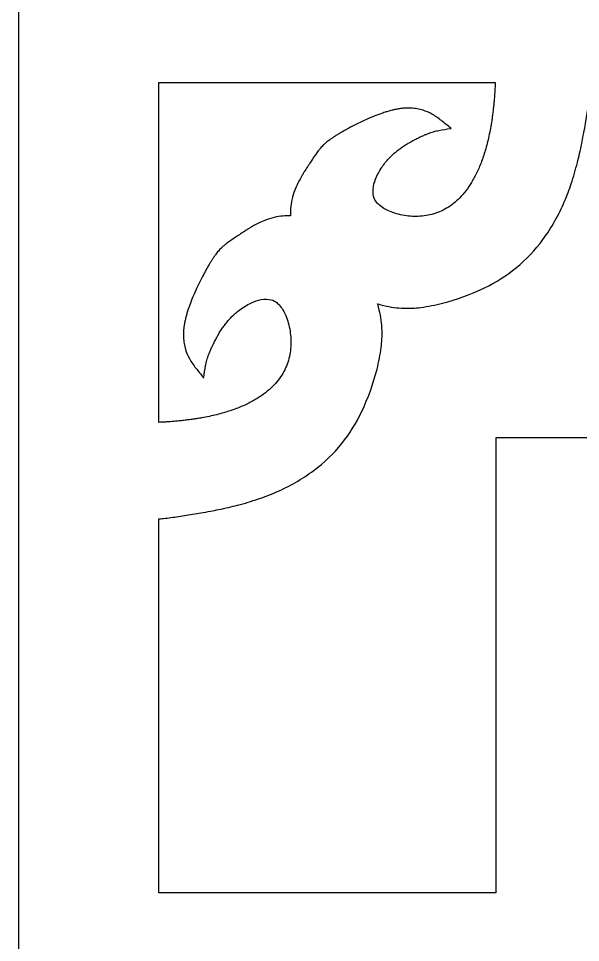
# Model space of a CAD drawing. Header units: centimetres. Extents: x -19.6 to -12.8, y -9 to 9.
# Drawn here: x -19.553 to -18.203, y 0 to 2.217 of the extents above; entities that cross this region are included whole.
import ezdxf

# ---------------------------------------------------------------- set-up
doc = ezdxf.new("R2010")
doc.units = ezdxf.units.CM
doc.header["$MEASUREMENT"] = 0
doc.layers.add('layer 1', color=7, linetype='Continuous')

msp = doc.modelspace()

# ---------------------------------------------------------------- linework, layer by layer
at = {"layer": 'layer 1', "color": 250, "lineweight": 30}
for points, knots in [([(-12.83818, 9.00077), (-12.83818, 3.00045), (-12.83818, -2.99988), (-12.83818, -9.00021), (-12.83818, -9.00021), (-15.07649, -9.00021), (-17.31483, -9.00021), (-19.55315, -9.00021), (-19.55315, -9.00021), (-19.55315, -2.99988), (-19.55315, 3.00045), (-19.55315, 9.00077), (-19.55315, 9.00077), (-17.31483, 9.00077), (-15.07649, 9.00077), (-12.83818, 9.00077)], [0, 0, 0, 0, 0.2, 0.2, 0.2, 0.2, 0.4, 0.4, 0.4, 0.4, 0.6, 0.6, 0.6, 0.6, 1, 1, 1, 1]), ([(-17.36035, 2.0638), (-17.63272, 2.0638), (-17.90507, 2.0638), (-18.17747, 2.0638), (-18.17747, 2.0638), (-18.17778, 2.06075), (-18.17811, 2.05771), (-18.17843, 2.05467), (-18.17843, 2.05467), (-18.1791, 2.04881), (-18.17977, 2.04297), (-18.18052, 2.03713), (-18.18052, 2.03713), (-18.18127, 2.03111), (-18.18205, 2.02511), (-18.18287, 2.01909), (-18.18287, 2.01909), (-18.18375, 2.01278), (-18.18466, 2.00645), (-18.18561, 2.00016), (-18.18561, 2.00016), (-18.18774, 1.9869), (-18.1899, 1.97366), (-18.19205, 1.96039), (-18.19205, 1.96039), (-18.19339, 1.95254), (-18.19481, 1.94467), (-18.19629, 1.93685), (-18.19629, 1.93685), (-18.19754, 1.93026), (-18.19881, 1.92366), (-18.20016, 1.9171), (-18.20016, 1.9171), (-18.20179, 1.90909), (-18.20353, 1.90109), (-18.20535, 1.89312), (-18.20535, 1.89312), (-18.207, 1.88594), (-18.2087, 1.87878), (-18.21054, 1.87164), (-18.21054, 1.87164), (-18.2149, 1.85456), (-18.21983, 1.83764), (-18.22539, 1.82091), (-18.22539, 1.82091), (-18.23005, 1.80671), (-18.23537, 1.79272), (-18.24123, 1.77898), (-18.24123, 1.77898), (-18.25507, 1.74644), (-18.27251, 1.7157), (-18.29328, 1.68713), (-18.29328, 1.68713), (-18.31162, 1.66193), (-18.33306, 1.6393), (-18.35722, 1.61966), (-18.35722, 1.61966), (-18.38072, 1.60055), (-18.40628, 1.58435), (-18.43353, 1.57124), (-18.43353, 1.57124), (-18.46606, 1.55563), (-18.49997, 1.54323), (-18.53486, 1.53419), (-18.53486, 1.53419), (-18.55189, 1.52978), (-18.56915, 1.52643), (-18.58655, 1.52414), (-18.58655, 1.52414), (-18.60001, 1.52238), (-18.61359, 1.52172), (-18.62719, 1.52216), (-18.62719, 1.52216), (-18.63532, 1.52242), (-18.64343, 1.52311), (-18.6515, 1.52422), (-18.6515, 1.52422), (-18.65953, 1.52533), (-18.6675, 1.52681), (-18.67539, 1.52875), (-18.67539, 1.52875), (-18.68049, 1.53), (-18.6856, 1.53143), (-18.69062, 1.533), (-18.69062, 1.533), (-18.68905, 1.52792), (-18.68765, 1.52281), (-18.6864, 1.51765), (-18.6864, 1.51765), (-18.68451, 1.5097), (-18.683, 1.50169), (-18.68191, 1.49358), (-18.68191, 1.49358), (-18.6808, 1.48547), (-18.68013, 1.4773), (-18.67988, 1.46914), (-18.67988, 1.46914), (-18.67942, 1.45546), (-18.68009, 1.44179), (-18.68185, 1.42823), (-18.68185, 1.42823), (-18.6841, 1.41068), (-18.68745, 1.39331), (-18.69181, 1.37618), (-18.69181, 1.37618), (-18.70079, 1.34103), (-18.71309, 1.30693), (-18.72863, 1.27416), (-18.72863, 1.27416), (-18.74164, 1.24673), (-18.75775, 1.22099), (-18.77669, 1.19733), (-18.77669, 1.19733), (-18.79623, 1.17301), (-18.81868, 1.15143), (-18.84372, 1.13296), (-18.84372, 1.13296), (-18.8721, 1.11205), (-18.90264, 1.09451), (-18.93496, 1.08055), (-18.93496, 1.08055), (-18.94862, 1.07465), (-18.96249, 1.06933), (-18.9766, 1.06461), (-18.9766, 1.06461), (-18.99321, 1.05902), (-19.01004, 1.05405), (-19.02701, 1.04966), (-19.02701, 1.04966), (-19.0341, 1.04783), (-19.0412, 1.04608), (-19.04834, 1.04444), (-19.04834, 1.04444), (-19.05627, 1.04259), (-19.06418, 1.04086), (-19.07216, 1.03922), (-19.07216, 1.03922), (-19.07866, 1.03785), (-19.08522, 1.03655), (-19.09177, 1.03532), (-19.09177, 1.03532), (-19.09951, 1.03384), (-19.10724, 1.03243), (-19.11502, 1.03107), (-19.11502, 1.03107), (-19.12816, 1.0289), (-19.14134, 1.02675), (-19.1545, 1.02458), (-19.1545, 1.02458), (-19.1608, 1.02362), (-19.16713, 1.0227), (-19.17345, 1.02181), (-19.17345, 1.02181), (-19.17942, 1.02098), (-19.18541, 1.02019), (-19.19137, 1.01943), (-19.19137, 1.01943), (-19.19718, 1.0187), (-19.20298, 1.01799), (-19.20879, 1.01735), (-19.20879, 1.01735), (-19.21106, 1.01709), (-19.21331, 1.01684), (-19.21557, 1.01659), (-19.21557, 1.01659), (-19.21557, 0.71762), (-19.21557, 0.41862), (-19.21557, 0.11964), (-19.21557, 0.11964), (-18.94589, 0.11964), (-18.67621, 0.11964), (-18.40651, 0.11964), (-18.40651, 0.11964), (-18.40651, 0.40834), (-18.40651, 0.69706), (-18.40651, 0.98575), (-18.40651, 0.98575), (-18.40651, 1.04267), (-18.40651, 1.09959), (-18.40651, 1.15652), (-18.40651, 1.15652), (-18.40651, 1.17024), (-18.40651, 1.18396), (-18.40651, 1.19768), (-18.40651, 1.19768), (-18.40651, 1.20194), (-18.40651, 1.20621), (-18.40651, 1.21047), (-18.40651, 1.21047), (-18.40651, 1.21067), (-18.40651, 1.21087), (-18.40651, 1.21105), (-18.40651, 1.21105), (-18.4063, 1.21105), (-18.40611, 1.21105), (-18.40591, 1.21105), (-18.40591, 1.21105), (-18.40169, 1.21105), (-18.39746, 1.21105), (-18.39319, 1.21105), (-18.39319, 1.21105), (-18.04893, 1.21105), (-17.70463, 1.21105), (-17.36035, 1.21105), (-17.36035, 1.21105), (-17.36035, 1.49531), (-17.36035, 1.77955), (-17.36035, 2.0638)], [0, 0, 0, 0, 0.0188679, 0.0188679, 0.0188679, 0.0188679, 0.0377358, 0.0377358, 0.0377358, 0.0377358, 0.0566038, 0.0566038, 0.0566038, 0.0566038, 0.0754717, 0.0754717, 0.0754717, 0.0754717, 0.0943396, 0.0943396, 0.0943396, 0.0943396, 0.1132075, 0.1132075, 0.1132075, 0.1132075, 0.1320755, 0.1320755, 0.1320755, 0.1320755, 0.1509434, 0.1509434, 0.1509434, 0.1509434, 0.1698113, 0.1698113, 0.1698113, 0.1698113, 0.1886792, 0.1886792, 0.1886792, 0.1886792, 0.2075472, 0.2075472, 0.2075472, 0.2075472, 0.2264151, 0.2264151, 0.2264151, 0.2264151, 0.245283, 0.245283, 0.245283, 0.245283, 0.2641509, 0.2641509, 0.2641509, 0.2641509, 0.2830189, 0.2830189, 0.2830189, 0.2830189, 0.3018868, 0.3018868, 0.3018868, 0.3018868, 0.3207547, 0.3207547, 0.3207547, 0.3207547, 0.3396226, 0.3396226, 0.3396226, 0.3396226, 0.3584906, 0.3584906, 0.3584906, 0.3584906, 0.3773585, 0.3773585, 0.3773585, 0.3773585, 0.3962264, 0.3962264, 0.3962264, 0.3962264, 0.4150943, 0.4150943, 0.4150943, 0.4150943, 0.4339623, 0.4339623, 0.4339623, 0.4339623, 0.4528302, 0.4528302, 0.4528302, 0.4528302, 0.4716981, 0.4716981, 0.4716981, 0.4716981, 0.490566, 0.490566, 0.490566, 0.490566, 0.509434, 0.509434, 0.509434, 0.509434, 0.5283019, 0.5283019, 0.5283019, 0.5283019, 0.5471698, 0.5471698, 0.5471698, 0.5471698, 0.5660377, 0.5660377, 0.5660377, 0.5660377, 0.5849057, 0.5849057, 0.5849057, 0.5849057, 0.6037736, 0.6037736, 0.6037736, 0.6037736, 0.6226415, 0.6226415, 0.6226415, 0.6226415, 0.6415094, 0.6415094, 0.6415094, 0.6415094, 0.6603774, 0.6603774, 0.6603774, 0.6603774, 0.6792453, 0.6792453, 0.6792453, 0.6792453, 0.6981132, 0.6981132, 0.6981132, 0.6981132, 0.7169811, 0.7169811, 0.7169811, 0.7169811, 0.7358491, 0.7358491, 0.7358491, 0.7358491, 0.754717, 0.754717, 0.754717, 0.754717, 0.7735849, 0.7735849, 0.7735849, 0.7735849, 0.7924528, 0.7924528, 0.7924528, 0.7924528, 0.8113208, 0.8113208, 0.8113208, 0.8113208, 0.8301887, 0.8301887, 0.8301887, 0.8301887, 0.8490566, 0.8490566, 0.8490566, 0.8490566, 0.8679245, 0.8679245, 0.8679245, 0.8679245, 0.8867925, 0.8867925, 0.8867925, 0.8867925, 0.9056604, 0.9056604, 0.9056604, 0.9056604, 0.9245283, 0.9245283, 0.9245283, 0.9245283, 0.9433962, 0.9433962, 0.9433962, 0.9433962, 0.9622642, 0.9622642, 0.9622642, 0.9622642, 1, 1, 1, 1]), ([(-18.89987, 1.74366), (-18.90023, 1.74967), (-18.90014, 1.7557), (-18.89965, 1.76172), (-18.89965, 1.76172), (-18.89908, 1.76877), (-18.89795, 1.77576), (-18.89633, 1.78263), (-18.89633, 1.78263), (-18.8945, 1.79033), (-18.89215, 1.79786), (-18.8893, 1.80523), (-18.8893, 1.80523), (-18.88709, 1.811), (-18.88457, 1.81669), (-18.88183, 1.82223), (-18.88183, 1.82223), (-18.87858, 1.82885), (-18.87508, 1.83532), (-18.8713, 1.84168), (-18.8713, 1.84168), (-18.86993, 1.84401), (-18.86852, 1.84633), (-18.8671, 1.84862), (-18.8671, 1.84862), (-18.86535, 1.85141), (-18.86361, 1.85417), (-18.86183, 1.85691), (-18.86183, 1.85691), (-18.86141, 1.85757), (-18.86103, 1.8582), (-18.8606, 1.85883), (-18.8606, 1.85883), (-18.85815, 1.86254), (-18.85572, 1.86623), (-18.85327, 1.86991), (-18.85327, 1.86991), (-18.84885, 1.87665), (-18.84439, 1.88338), (-18.83996, 1.89014), (-18.83996, 1.89014), (-18.83773, 1.89344), (-18.83538, 1.89671), (-18.83298, 1.89992), (-18.83298, 1.89992), (-18.83124, 1.90223), (-18.82941, 1.90448), (-18.8275, 1.90666), (-18.8275, 1.90666), (-18.82523, 1.90925), (-18.82286, 1.91175), (-18.82035, 1.91412), (-18.82035, 1.91412), (-18.8177, 1.91665), (-18.81494, 1.91906), (-18.81207, 1.92137), (-18.81207, 1.92137), (-18.81059, 1.92256), (-18.80907, 1.92373), (-18.80753, 1.92484), (-18.80753, 1.92484), (-18.80579, 1.92615), (-18.80404, 1.92742), (-18.80227, 1.92865), (-18.80227, 1.92865), (-18.8005, 1.92988), (-18.79871, 1.93106), (-18.79694, 1.93223), (-18.79694, 1.93223), (-18.79479, 1.93364), (-18.79263, 1.93502), (-18.79047, 1.93638), (-18.79047, 1.93638), (-18.78824, 1.93777), (-18.78601, 1.93912), (-18.78377, 1.94048), (-18.78377, 1.94048), (-18.78126, 1.94197), (-18.77876, 1.94345), (-18.77624, 1.94491), (-18.77624, 1.94491), (-18.77359, 1.94643), (-18.77095, 1.94794), (-18.76829, 1.94943), (-18.76829, 1.94943), (-18.76549, 1.95098), (-18.7627, 1.95251), (-18.75988, 1.95403), (-18.75988, 1.95403), (-18.75368, 1.95735), (-18.74742, 1.9606), (-18.74114, 1.96374), (-18.74114, 1.96374), (-18.73504, 1.96677), (-18.7289, 1.96971), (-18.7227, 1.97256), (-18.7227, 1.97256), (-18.7157, 1.97576), (-18.70865, 1.97881), (-18.70155, 1.98174), (-18.70155, 1.98174), (-18.69543, 1.98425), (-18.68921, 1.98662), (-18.68299, 1.98884), (-18.68299, 1.98884), (-18.67957, 1.99007), (-18.67612, 1.99122), (-18.67269, 1.99232), (-18.67269, 1.99232), (-18.6696, 1.99332), (-18.6665, 1.99427), (-18.66339, 1.99517), (-18.66339, 1.99517), (-18.66005, 1.99611), (-18.65669, 1.99699), (-18.65336, 1.9978), (-18.65336, 1.9978), (-18.6504, 1.9985), (-18.64745, 1.99915), (-18.6445, 1.99971), (-18.6445, 1.99971), (-18.64149, 2.00029), (-18.63844, 2.00078), (-18.6354, 2.00119), (-18.6354, 2.00119), (-18.63254, 2.00158), (-18.62967, 2.00188), (-18.6268, 2.0021), (-18.6268, 2.0021), (-18.62401, 2.00231), (-18.62123, 2.00244), (-18.6184, 2.00248), (-18.6184, 2.00248), (-18.61573, 2.00253), (-18.61306, 2.00248), (-18.61039, 2.00236), (-18.61039, 2.00236), (-18.6054, 2.00213), (-18.60043, 2.00158), (-18.59548, 2.00071), (-18.59548, 2.00071), (-18.59072, 1.99988), (-18.586, 1.99873), (-18.58138, 1.99726), (-18.58138, 1.99726), (-18.574, 1.99494), (-18.56691, 1.99187), (-18.56015, 1.98807), (-18.56015, 1.98807), (-18.55202, 1.98347), (-18.54432, 1.97824), (-18.53706, 1.97237), (-18.53706, 1.97237), (-18.52968, 1.96641), (-18.5223, 1.96046), (-18.51492, 1.95448), (-18.51492, 1.95448), (-18.51457, 1.95423), (-18.51424, 1.95393), (-18.5139, 1.95366), (-18.5139, 1.95366), (-18.51432, 1.95359), (-18.51476, 1.95351), (-18.5152, 1.95345), (-18.5152, 1.95345), (-18.52454, 1.95186), (-18.53387, 1.9503), (-18.54317, 1.94874), (-18.54317, 1.94874), (-18.5452, 1.9484), (-18.5472, 1.94801), (-18.54918, 1.94754), (-18.54918, 1.94754), (-18.55147, 1.94701), (-18.55375, 1.94642), (-18.55604, 1.94575), (-18.55604, 1.94575), (-18.55829, 1.94511), (-18.56049, 1.9444), (-18.56271, 1.94366), (-18.56271, 1.94366), (-18.56527, 1.94278), (-18.5678, 1.94186), (-18.5703, 1.94087), (-18.5703, 1.94087), (-18.57276, 1.93993), (-18.57521, 1.93893), (-18.57762, 1.93789), (-18.57762, 1.93789), (-18.58044, 1.93669), (-18.58319, 1.93545), (-18.58596, 1.93417), (-18.58596, 1.93417), (-18.58864, 1.93292), (-18.59128, 1.93164), (-18.59394, 1.93033), (-18.59394, 1.93033), (-18.59698, 1.92881), (-18.60001, 1.92726), (-18.60301, 1.92568), (-18.60301, 1.92568), (-18.60637, 1.92391), (-18.60972, 1.92211), (-18.61301, 1.92025), (-18.61301, 1.92025), (-18.61571, 1.91874), (-18.61839, 1.91717), (-18.62101, 1.91558), (-18.62101, 1.91558), (-18.62425, 1.9136), (-18.62748, 1.91153), (-18.63067, 1.90939), (-18.63067, 1.90939), (-18.63353, 1.90745), (-18.63637, 1.90543), (-18.63916, 1.90333), (-18.63916, 1.90333), (-18.64232, 1.90095), (-18.64544, 1.89844), (-18.64848, 1.89586), (-18.64848, 1.89586), (-18.65138, 1.89336), (-18.65422, 1.89077), (-18.65695, 1.8881), (-18.65695, 1.8881), (-18.66001, 1.88514), (-18.66295, 1.88206), (-18.66575, 1.87888), (-18.66575, 1.87888), (-18.6686, 1.87568), (-18.67131, 1.87238), (-18.67392, 1.86897), (-18.67392, 1.86897), (-18.6802, 1.86078), (-18.68575, 1.85206), (-18.69053, 1.84291), (-18.69053, 1.84291), (-18.69421, 1.83587), (-18.69709, 1.82848), (-18.69916, 1.82081), (-18.69916, 1.82081), (-18.7014, 1.81247), (-18.70206, 1.80383), (-18.70105, 1.79523), (-18.70105, 1.79523), (-18.70035, 1.78925), (-18.69823, 1.78365), (-18.69481, 1.77871), (-18.69481, 1.77871), (-18.69278, 1.77579), (-18.69043, 1.77313), (-18.68779, 1.77076), (-18.68779, 1.77076), (-18.68403, 1.7674), (-18.68001, 1.76441), (-18.67571, 1.7618), (-18.67571, 1.7618), (-18.67138, 1.75919), (-18.6669, 1.75688), (-18.66224, 1.75488), (-18.66224, 1.75488), (-18.65663, 1.75253), (-18.65092, 1.7505), (-18.64505, 1.74883), (-18.64505, 1.74883), (-18.63255, 1.74529), (-18.61972, 1.7432), (-18.60677, 1.74257), (-18.60677, 1.74257), (-18.5942, 1.74196), (-18.58165, 1.74285), (-18.5693, 1.74518), (-18.5693, 1.74518), (-18.55677, 1.74756), (-18.54469, 1.75166), (-18.5333, 1.7574), (-18.5333, 1.7574), (-18.52144, 1.76335), (-18.51051, 1.77086), (-18.50063, 1.77979), (-18.50063, 1.77979), (-18.49538, 1.78453), (-18.49045, 1.78961), (-18.48583, 1.79498), (-18.48583, 1.79498), (-18.48066, 1.80101), (-18.4758, 1.80733), (-18.47136, 1.81392), (-18.47136, 1.81392), (-18.46906, 1.8173), (-18.46684, 1.82076), (-18.46472, 1.82426), (-18.46472, 1.82426), (-18.46246, 1.82802), (-18.46027, 1.83185), (-18.4582, 1.8357), (-18.4582, 1.8357), (-18.45608, 1.83964), (-18.45405, 1.84362), (-18.45211, 1.84765), (-18.45211, 1.84765), (-18.45003, 1.85199), (-18.44806, 1.85637), (-18.44619, 1.8608), (-18.44619, 1.8608), (-18.44424, 1.86534), (-18.44242, 1.86994), (-18.44068, 1.87458), (-18.44068, 1.87458), (-18.43883, 1.87946), (-18.43709, 1.88437), (-18.43548, 1.88932), (-18.43548, 1.88932), (-18.43377, 1.89449), (-18.43217, 1.89968), (-18.43069, 1.90491), (-18.43069, 1.90491), (-18.42909, 1.91052), (-18.42758, 1.91617), (-18.4262, 1.92183), (-18.4262, 1.92183), (-18.42474, 1.9277), (-18.42342, 1.93361), (-18.42218, 1.93952), (-18.42218, 1.93952), (-18.42085, 1.94596), (-18.41961, 1.95243), (-18.4185, 1.95891), (-18.4185, 1.95891), (-18.41792, 1.96224), (-18.41739, 1.96557), (-18.41687, 1.9689), (-18.41687, 1.9689), (-18.4163, 1.97238), (-18.41579, 1.97589), (-18.4153, 1.97939), (-18.4153, 1.97939), (-18.41482, 1.98292), (-18.41433, 1.98647), (-18.41388, 1.99004), (-18.41388, 1.99004), (-18.41341, 1.99376), (-18.41298, 1.99749), (-18.41256, 2.00121), (-18.41256, 2.00121), (-18.41214, 2.005), (-18.41174, 2.00878), (-18.41136, 2.01257), (-18.41136, 2.01257), (-18.41098, 2.01654), (-18.41064, 2.02051), (-18.41028, 2.02451), (-18.41028, 2.02451), (-18.40995, 2.02853), (-18.40962, 2.03257), (-18.40935, 2.0366), (-18.40935, 2.0366), (-18.40906, 2.04084), (-18.40879, 2.04507), (-18.40852, 2.04933), (-18.40852, 2.04933), (-18.40825, 2.05361), (-18.40803, 2.0579), (-18.40782, 2.06219), (-18.40782, 2.06219), (-18.4078, 2.06274), (-18.40776, 2.06327), (-18.40776, 2.0638), (-18.40776, 2.0638), (-18.67701, 2.0638), (-18.94628, 2.0638), (-19.21557, 2.0638), (-19.21557, 2.0638), (-19.21557, 1.79196), (-19.21557, 1.52014), (-19.21557, 1.24831), (-19.21557, 1.24831), (-19.21155, 1.2485), (-19.20751, 1.24872), (-19.20349, 1.24898), (-19.20349, 1.24898), (-19.19927, 1.24923), (-19.19508, 1.2495), (-19.19086, 1.24981), (-19.19086, 1.24981), (-19.18683, 1.25009), (-19.18285, 1.25041), (-19.17882, 1.25075), (-19.17882, 1.25075), (-19.17487, 1.25109), (-19.17093, 1.25146), (-19.16699, 1.25186), (-19.16699, 1.25186), (-19.16323, 1.25223), (-19.15947, 1.25261), (-19.15571, 1.25305), (-19.15571, 1.25305), (-19.15199, 1.25345), (-19.14828, 1.25392), (-19.14457, 1.25437), (-19.14457, 1.25437), (-19.14106, 1.25483), (-19.13754, 1.25531), (-19.13403, 1.25582), (-19.13403, 1.25582), (-19.13053, 1.25631), (-19.12705, 1.25683), (-19.12361, 1.25737), (-19.12361, 1.25737), (-19.12032, 1.2579), (-19.11699, 1.25845), (-19.11367, 1.25903), (-19.11367, 1.25903), (-19.10724, 1.26017), (-19.10084, 1.2614), (-19.09441, 1.26274), (-19.09441, 1.26274), (-19.08854, 1.26397), (-19.08269, 1.26532), (-19.07686, 1.26678), (-19.07686, 1.26678), (-19.0712, 1.26817), (-19.06563, 1.26968), (-19.06005, 1.2713), (-19.06005, 1.2713), (-19.05486, 1.27279), (-19.04969, 1.27441), (-19.04458, 1.27611), (-19.04458, 1.27611), (-19.03964, 1.27776), (-19.03477, 1.2795), (-19.02992, 1.28133), (-19.02992, 1.28133), (-19.0253, 1.28309), (-19.02076, 1.28495), (-19.01622, 1.2869), (-19.01622, 1.2869), (-19.01184, 1.28879), (-19.00748, 1.29079), (-19.00316, 1.29287), (-19.00316, 1.29287), (-18.99917, 1.29483), (-18.99522, 1.29685), (-18.99131, 1.29898), (-18.99131, 1.29898), (-18.98745, 1.30109), (-18.98366, 1.30326), (-18.97995, 1.30555), (-18.97995, 1.30555), (-18.97647, 1.30769), (-18.97302, 1.30991), (-18.96965, 1.31224), (-18.96965, 1.31224), (-18.96313, 1.31674), (-18.95685, 1.32159), (-18.95086, 1.32681), (-18.95086, 1.32681), (-18.94551, 1.33146), (-18.94048, 1.33644), (-18.93574, 1.34172), (-18.93574, 1.34172), (-18.92689, 1.35164), (-18.91944, 1.36268), (-18.9135, 1.37461), (-18.9135, 1.37461), (-18.90782, 1.38608), (-18.90375, 1.39824), (-18.90141, 1.41085), (-18.90141, 1.41085), (-18.89905, 1.42329), (-18.89821, 1.43591), (-18.89881, 1.44856), (-18.89881, 1.44856), (-18.89941, 1.46162), (-18.90149, 1.47453), (-18.90503, 1.48712), (-18.90503, 1.48712), (-18.90667, 1.49301), (-18.90867, 1.49878), (-18.91104, 1.50442), (-18.91104, 1.50442), (-18.91301, 1.5091), (-18.91531, 1.51364), (-18.9179, 1.51799), (-18.9179, 1.51799), (-18.92048, 1.52231), (-18.92345, 1.52636), (-18.9268, 1.53013), (-18.9268, 1.53013), (-18.92915, 1.53279), (-18.9318, 1.53517), (-18.93469, 1.5372), (-18.93469, 1.5372), (-18.93961, 1.54064), (-18.94517, 1.54277), (-18.95111, 1.54349), (-18.95111, 1.54349), (-18.95964, 1.5445), (-18.96822, 1.54387), (-18.97651, 1.54159), (-18.97651, 1.54159), (-18.98413, 1.53949), (-18.99148, 1.5366), (-18.99845, 1.53292), (-18.99845, 1.53292), (-19.00756, 1.52808), (-19.01621, 1.52249), (-19.02436, 1.51619), (-19.02436, 1.51619), (-19.02774, 1.51355), (-19.03101, 1.51082), (-19.03418, 1.50795), (-19.03418, 1.50795), (-19.03734, 1.50511), (-19.04039, 1.50216), (-19.04334, 1.4991), (-19.04334, 1.4991), (-19.04601, 1.49634), (-19.04858, 1.49348), (-19.05106, 1.49056), (-19.05106, 1.49056), (-19.05361, 1.48752), (-19.05611, 1.48438), (-19.05846, 1.48117), (-19.05846, 1.48117), (-19.06055, 1.47838), (-19.06256, 1.47553), (-19.06448, 1.47261), (-19.06448, 1.47261), (-19.06662, 1.46944), (-19.06867, 1.46619), (-19.07065, 1.46289), (-19.07065, 1.46289), (-19.07222, 1.46025), (-19.0738, 1.45757), (-19.07527, 1.45487), (-19.07527, 1.45487), (-19.07713, 1.45153), (-19.07893, 1.44818), (-19.08068, 1.44479), (-19.08068, 1.44479), (-19.08225, 1.44177), (-19.0838, 1.4387), (-19.08529, 1.43564), (-19.08529, 1.43564), (-19.08659, 1.43298), (-19.08786, 1.43032), (-19.0891, 1.42763), (-19.0891, 1.42763), (-19.09037, 1.42485), (-19.09161, 1.42204), (-19.0928, 1.41923), (-19.0928, 1.41923), (-19.09384, 1.41679), (-19.09482, 1.41434), (-19.09576, 1.41185), (-19.09576, 1.41185), (-19.09674, 1.40933), (-19.09765, 1.40677), (-19.09854, 1.4042), (-19.09854, 1.4042), (-19.09927, 1.40198), (-19.09998, 1.39976), (-19.1006, 1.39749), (-19.1006, 1.39749), (-19.10126, 1.39521), (-19.10186, 1.39292), (-19.10238, 1.39059), (-19.10238, 1.39059), (-19.10285, 1.3886), (-19.10323, 1.38659), (-19.10357, 1.38456), (-19.10357, 1.38456), (-19.10515, 1.37518), (-19.10669, 1.36577), (-19.10825, 1.35638), (-19.10825, 1.35638), (-19.10831, 1.35595), (-19.10838, 1.3555), (-19.10846, 1.35507), (-19.10846, 1.35507), (-19.10874, 1.35541), (-19.10901, 1.35576), (-19.10929, 1.3561), (-19.10929, 1.3561), (-19.11521, 1.36353), (-19.12115, 1.37096), (-19.12705, 1.3784), (-19.12705, 1.3784), (-19.13289, 1.3857), (-19.13809, 1.39347), (-19.14264, 1.40164), (-19.14264, 1.40164), (-19.14641, 1.40844), (-19.14947, 1.41559), (-19.15179, 1.42301), (-19.15179, 1.42301), (-19.15324, 1.42768), (-19.15438, 1.43241), (-19.15519, 1.43722), (-19.15519, 1.43722), (-19.15605, 1.44219), (-19.1566, 1.44719), (-19.15684, 1.45221), (-19.15684, 1.45221), (-19.15697, 1.45491), (-19.15701, 1.4576), (-19.15697, 1.4603), (-19.15697, 1.4603), (-19.15691, 1.4631), (-19.15679, 1.46592), (-19.15657, 1.46872), (-19.15657, 1.46872), (-19.15636, 1.47162), (-19.15609, 1.47451), (-19.15567, 1.4774), (-19.15567, 1.4774), (-19.15526, 1.48047), (-19.15478, 1.48352), (-19.15422, 1.48655), (-19.15422, 1.48655), (-19.15363, 1.48954), (-19.15301, 1.49251), (-19.1523, 1.49547), (-19.1523, 1.49547), (-19.1515, 1.49885), (-19.15063, 1.50221), (-19.14969, 1.50556), (-19.14969, 1.50556), (-19.14879, 1.5087), (-19.14786, 1.51182), (-19.14687, 1.51492), (-19.14687, 1.51492), (-19.14579, 1.51839), (-19.14461, 1.52184), (-19.14341, 1.52529), (-19.14341, 1.52529), (-19.14119, 1.53157), (-19.13884, 1.5378), (-19.13634, 1.54399), (-19.13634, 1.54399), (-19.13348, 1.55114), (-19.13043, 1.55825), (-19.12723, 1.56527), (-19.12723, 1.56527), (-19.12443, 1.57152), (-19.12148, 1.57771), (-19.11847, 1.58385), (-19.11847, 1.58385), (-19.11536, 1.59019), (-19.11215, 1.59648), (-19.10882, 1.60271), (-19.10882, 1.60271), (-19.10731, 1.60555), (-19.10581, 1.60836), (-19.10426, 1.61117), (-19.10426, 1.61117), (-19.10278, 1.61385), (-19.10128, 1.61653), (-19.09977, 1.61917), (-19.09977, 1.61917), (-19.09832, 1.62172), (-19.09686, 1.62424), (-19.09538, 1.62677), (-19.09538, 1.62677), (-19.09401, 1.62902), (-19.09268, 1.63126), (-19.09129, 1.6335), (-19.09129, 1.6335), (-19.08995, 1.63568), (-19.0886, 1.63786), (-19.08717, 1.64002), (-19.08717, 1.64002), (-19.08603, 1.64182), (-19.08482, 1.64362), (-19.08362, 1.64538), (-19.08362, 1.64538), (-19.08238, 1.64718), (-19.08114, 1.64895), (-19.07985, 1.65071), (-19.07985, 1.65071), (-19.07873, 1.65224), (-19.07757, 1.65376), (-19.07638, 1.65526), (-19.07638, 1.65526), (-19.07411, 1.65814), (-19.07172, 1.66092), (-19.06921, 1.6636), (-19.06921, 1.6636), (-19.06683, 1.66612), (-19.06437, 1.66851), (-19.0618, 1.67079), (-19.0618, 1.67079), (-19.05961, 1.67271), (-19.05738, 1.67455), (-19.05508, 1.67631), (-19.05508, 1.67631), (-19.05194, 1.6787), (-19.04875, 1.68101), (-19.04551, 1.68325), (-19.04551, 1.68325), (-19.03879, 1.68775), (-19.03203, 1.69224), (-19.02529, 1.69676), (-19.02529, 1.69676), (-19.02162, 1.69918), (-19.018, 1.70163), (-19.01432, 1.70406), (-19.01432, 1.70406), (-19.0137, 1.7045), (-19.01303, 1.70491), (-19.0124, 1.70533), (-19.0124, 1.70533), (-19.00967, 1.70713), (-19.00691, 1.7089), (-19.00414, 1.71065), (-19.00414, 1.71065), (-19.00186, 1.7121), (-18.99953, 1.71352), (-18.99724, 1.7149), (-18.99724, 1.7149), (-18.99092, 1.71867), (-18.98448, 1.72222), (-18.9779, 1.72551), (-18.9779, 1.72551), (-18.9724, 1.72828), (-18.96678, 1.73077), (-18.96102, 1.73302), (-18.96102, 1.73302), (-18.9537, 1.73588), (-18.94622, 1.73824), (-18.93862, 1.74009), (-18.93862, 1.74009), (-18.93175, 1.74174), (-18.92483, 1.74286), (-18.91782, 1.74345), (-18.91782, 1.74345), (-18.91183, 1.74393), (-18.90587, 1.74401), (-18.89987, 1.74366)], [0, 0, 0, 0, 0.0053763, 0.0053763, 0.0053763, 0.0053763, 0.0107527, 0.0107527, 0.0107527, 0.0107527, 0.016129, 0.016129, 0.016129, 0.016129, 0.0215054, 0.0215054, 0.0215054, 0.0215054, 0.0268817, 0.0268817, 0.0268817, 0.0268817, 0.0322581, 0.0322581, 0.0322581, 0.0322581, 0.0376344, 0.0376344, 0.0376344, 0.0376344, 0.0430108, 0.0430108, 0.0430108, 0.0430108, 0.0483871, 0.0483871, 0.0483871, 0.0483871, 0.0537634, 0.0537634, 0.0537634, 0.0537634, 0.0591398, 0.0591398, 0.0591398, 0.0591398, 0.0645161, 0.0645161, 0.0645161, 0.0645161, 0.0698925, 0.0698925, 0.0698925, 0.0698925, 0.0752688, 0.0752688, 0.0752688, 0.0752688, 0.0806452, 0.0806452, 0.0806452, 0.0806452, 0.0860215, 0.0860215, 0.0860215, 0.0860215, 0.0913978, 0.0913978, 0.0913978, 0.0913978, 0.0967742, 0.0967742, 0.0967742, 0.0967742, 0.1021505, 0.1021505, 0.1021505, 0.1021505, 0.1075269, 0.1075269, 0.1075269, 0.1075269, 0.1129032, 0.1129032, 0.1129032, 0.1129032, 0.1182796, 0.1182796, 0.1182796, 0.1182796, 0.1236559, 0.1236559, 0.1236559, 0.1236559, 0.1290323, 0.1290323, 0.1290323, 0.1290323, 0.1344086, 0.1344086, 0.1344086, 0.1344086, 0.1397849, 0.1397849, 0.1397849, 0.1397849, 0.1451613, 0.1451613, 0.1451613, 0.1451613, 0.1505376, 0.1505376, 0.1505376, 0.1505376, 0.155914, 0.155914, 0.155914, 0.155914, 0.1612903, 0.1612903, 0.1612903, 0.1612903, 0.1666667, 0.1666667, 0.1666667, 0.1666667, 0.172043, 0.172043, 0.172043, 0.172043, 0.1774194, 0.1774194, 0.1774194, 0.1774194, 0.1827957, 0.1827957, 0.1827957, 0.1827957, 0.188172, 0.188172, 0.188172, 0.188172, 0.1935484, 0.1935484, 0.1935484, 0.1935484, 0.1989247, 0.1989247, 0.1989247, 0.1989247, 0.2043011, 0.2043011, 0.2043011, 0.2043011, 0.2096774, 0.2096774, 0.2096774, 0.2096774, 0.2150538, 0.2150538, 0.2150538, 0.2150538, 0.2204301, 0.2204301, 0.2204301, 0.2204301, 0.2258065, 0.2258065, 0.2258065, 0.2258065, 0.2311828, 0.2311828, 0.2311828, 0.2311828, 0.2365591, 0.2365591, 0.2365591, 0.2365591, 0.2419355, 0.2419355, 0.2419355, 0.2419355, 0.2473118, 0.2473118, 0.2473118, 0.2473118, 0.2526882, 0.2526882, 0.2526882, 0.2526882, 0.2580645, 0.2580645, 0.2580645, 0.2580645, 0.2634409, 0.2634409, 0.2634409, 0.2634409, 0.2688172, 0.2688172, 0.2688172, 0.2688172, 0.2741935, 0.2741935, 0.2741935, 0.2741935, 0.2795699, 0.2795699, 0.2795699, 0.2795699, 0.2849462, 0.2849462, 0.2849462, 0.2849462, 0.2903226, 0.2903226, 0.2903226, 0.2903226, 0.2956989, 0.2956989, 0.2956989, 0.2956989, 0.3010753, 0.3010753, 0.3010753, 0.3010753, 0.3064516, 0.3064516, 0.3064516, 0.3064516, 0.311828, 0.311828, 0.311828, 0.311828, 0.3172043, 0.3172043, 0.3172043, 0.3172043, 0.3225806, 0.3225806, 0.3225806, 0.3225806, 0.327957, 0.327957, 0.327957, 0.327957, 0.3333333, 0.3333333, 0.3333333, 0.3333333, 0.3387097, 0.3387097, 0.3387097, 0.3387097, 0.344086, 0.344086, 0.344086, 0.344086, 0.3494624, 0.3494624, 0.3494624, 0.3494624, 0.3548387, 0.3548387, 0.3548387, 0.3548387, 0.3602151, 0.3602151, 0.3602151, 0.3602151, 0.3655914, 0.3655914, 0.3655914, 0.3655914, 0.3709677, 0.3709677, 0.3709677, 0.3709677, 0.3763441, 0.3763441, 0.3763441, 0.3763441, 0.3817204, 0.3817204, 0.3817204, 0.3817204, 0.3870968, 0.3870968, 0.3870968, 0.3870968, 0.3924731, 0.3924731, 0.3924731, 0.3924731, 0.3978495, 0.3978495, 0.3978495, 0.3978495, 0.4032258, 0.4032258, 0.4032258, 0.4032258, 0.4086022, 0.4086022, 0.4086022, 0.4086022, 0.4139785, 0.4139785, 0.4139785, 0.4139785, 0.4193548, 0.4193548, 0.4193548, 0.4193548, 0.4247312, 0.4247312, 0.4247312, 0.4247312, 0.4301075, 0.4301075, 0.4301075, 0.4301075, 0.4354839, 0.4354839, 0.4354839, 0.4354839, 0.4408602, 0.4408602, 0.4408602, 0.4408602, 0.4462366, 0.4462366, 0.4462366, 0.4462366, 0.4516129, 0.4516129, 0.4516129, 0.4516129, 0.4569892, 0.4569892, 0.4569892, 0.4569892, 0.4623656, 0.4623656, 0.4623656, 0.4623656, 0.4677419, 0.4677419, 0.4677419, 0.4677419, 0.4731183, 0.4731183, 0.4731183, 0.4731183, 0.4784946, 0.4784946, 0.4784946, 0.4784946, 0.483871, 0.483871, 0.483871, 0.483871, 0.4892473, 0.4892473, 0.4892473, 0.4892473, 0.4946237, 0.4946237, 0.4946237, 0.4946237, 0.5, 0.5, 0.5, 0.5, 0.5053763, 0.5053763, 0.5053763, 0.5053763, 0.5107527, 0.5107527, 0.5107527, 0.5107527, 0.516129, 0.516129, 0.516129, 0.516129, 0.5215054, 0.5215054, 0.5215054, 0.5215054, 0.5268817, 0.5268817, 0.5268817, 0.5268817, 0.5322581, 0.5322581, 0.5322581, 0.5322581, 0.5376344, 0.5376344, 0.5376344, 0.5376344, 0.5430108, 0.5430108, 0.5430108, 0.5430108, 0.5483871, 0.5483871, 0.5483871, 0.5483871, 0.5537634, 0.5537634, 0.5537634, 0.5537634, 0.5591398, 0.5591398, 0.5591398, 0.5591398, 0.5645161, 0.5645161, 0.5645161, 0.5645161, 0.5698925, 0.5698925, 0.5698925, 0.5698925, 0.5752688, 0.5752688, 0.5752688, 0.5752688, 0.5806452, 0.5806452, 0.5806452, 0.5806452, 0.5860215, 0.5860215, 0.5860215, 0.5860215, 0.5913978, 0.5913978, 0.5913978, 0.5913978, 0.5967742, 0.5967742, 0.5967742, 0.5967742, 0.6021505, 0.6021505, 0.6021505, 0.6021505, 0.6075269, 0.6075269, 0.6075269, 0.6075269, 0.6129032, 0.6129032, 0.6129032, 0.6129032, 0.6182796, 0.6182796, 0.6182796, 0.6182796, 0.6236559, 0.6236559, 0.6236559, 0.6236559, 0.6290323, 0.6290323, 0.6290323, 0.6290323, 0.6344086, 0.6344086, 0.6344086, 0.6344086, 0.6397849, 0.6397849, 0.6397849, 0.6397849, 0.6451613, 0.6451613, 0.6451613, 0.6451613, 0.6505376, 0.6505376, 0.6505376, 0.6505376, 0.655914, 0.655914, 0.655914, 0.655914, 0.6612903, 0.6612903, 0.6612903, 0.6612903, 0.6666667, 0.6666667, 0.6666667, 0.6666667, 0.672043, 0.672043, 0.672043, 0.672043, 0.6774194, 0.6774194, 0.6774194, 0.6774194, 0.6827957, 0.6827957, 0.6827957, 0.6827957, 0.688172, 0.688172, 0.688172, 0.688172, 0.6935484, 0.6935484, 0.6935484, 0.6935484, 0.6989247, 0.6989247, 0.6989247, 0.6989247, 0.7043011, 0.7043011, 0.7043011, 0.7043011, 0.7096774, 0.7096774, 0.7096774, 0.7096774, 0.7150538, 0.7150538, 0.7150538, 0.7150538, 0.7204301, 0.7204301, 0.7204301, 0.7204301, 0.7258065, 0.7258065, 0.7258065, 0.7258065, 0.7311828, 0.7311828, 0.7311828, 0.7311828, 0.7365591, 0.7365591, 0.7365591, 0.7365591, 0.7419355, 0.7419355, 0.7419355, 0.7419355, 0.7473118, 0.7473118, 0.7473118, 0.7473118, 0.7526882, 0.7526882, 0.7526882, 0.7526882, 0.7580645, 0.7580645, 0.7580645, 0.7580645, 0.7634409, 0.7634409, 0.7634409, 0.7634409, 0.7688172, 0.7688172, 0.7688172, 0.7688172, 0.7741935, 0.7741935, 0.7741935, 0.7741935, 0.7795699, 0.7795699, 0.7795699, 0.7795699, 0.7849462, 0.7849462, 0.7849462, 0.7849462, 0.7903226, 0.7903226, 0.7903226, 0.7903226, 0.7956989, 0.7956989, 0.7956989, 0.7956989, 0.8010753, 0.8010753, 0.8010753, 0.8010753, 0.8064516, 0.8064516, 0.8064516, 0.8064516, 0.811828, 0.811828, 0.811828, 0.811828, 0.8172043, 0.8172043, 0.8172043, 0.8172043, 0.8225806, 0.8225806, 0.8225806, 0.8225806, 0.827957, 0.827957, 0.827957, 0.827957, 0.8333333, 0.8333333, 0.8333333, 0.8333333, 0.8387097, 0.8387097, 0.8387097, 0.8387097, 0.844086, 0.844086, 0.844086, 0.844086, 0.8494624, 0.8494624, 0.8494624, 0.8494624, 0.8548387, 0.8548387, 0.8548387, 0.8548387, 0.8602151, 0.8602151, 0.8602151, 0.8602151, 0.8655914, 0.8655914, 0.8655914, 0.8655914, 0.8709677, 0.8709677, 0.8709677, 0.8709677, 0.8763441, 0.8763441, 0.8763441, 0.8763441, 0.8817204, 0.8817204, 0.8817204, 0.8817204, 0.8870968, 0.8870968, 0.8870968, 0.8870968, 0.8924731, 0.8924731, 0.8924731, 0.8924731, 0.8978495, 0.8978495, 0.8978495, 0.8978495, 0.9032258, 0.9032258, 0.9032258, 0.9032258, 0.9086022, 0.9086022, 0.9086022, 0.9086022, 0.9139785, 0.9139785, 0.9139785, 0.9139785, 0.9193548, 0.9193548, 0.9193548, 0.9193548, 0.9247312, 0.9247312, 0.9247312, 0.9247312, 0.9301075, 0.9301075, 0.9301075, 0.9301075, 0.9354839, 0.9354839, 0.9354839, 0.9354839, 0.9408602, 0.9408602, 0.9408602, 0.9408602, 0.9462366, 0.9462366, 0.9462366, 0.9462366, 0.9516129, 0.9516129, 0.9516129, 0.9516129, 0.9569892, 0.9569892, 0.9569892, 0.9569892, 0.9623656, 0.9623656, 0.9623656, 0.9623656, 0.9677419, 0.9677419, 0.9677419, 0.9677419, 0.9731183, 0.9731183, 0.9731183, 0.9731183, 0.9784946, 0.9784946, 0.9784946, 0.9784946, 0.983871, 0.983871, 0.983871, 0.983871, 0.9892473, 0.9892473, 0.9892473, 0.9892473, 1, 1, 1, 1])]:
    msp.add_open_spline(points, degree=3, knots=knots, dxfattribs=at)

doc.saveas('drawing.dxf')
